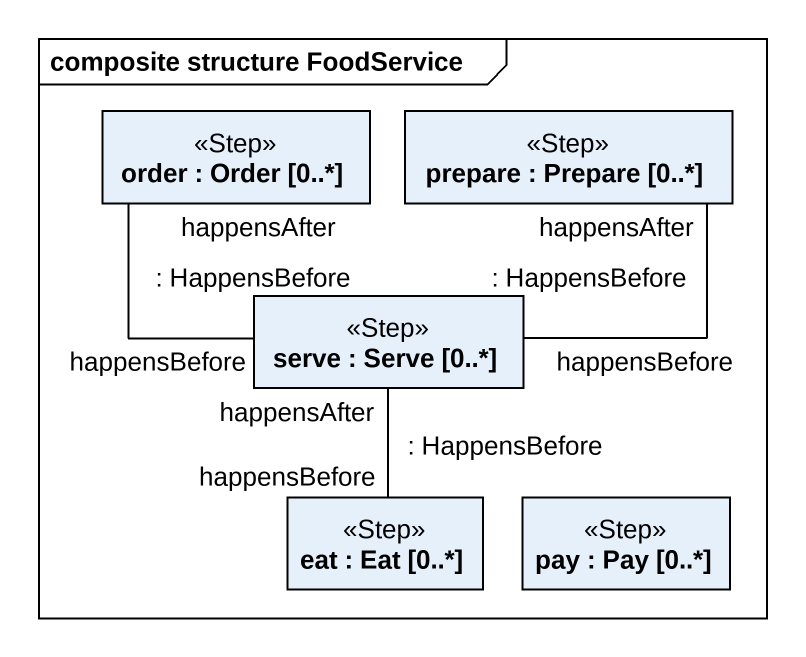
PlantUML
@startuml
mainframe composite structure FoodService
rectangle "order : Order [0..*]" as order <<Step>>
rectangle "prepare : Prepare [0..*]" as prepare <<Step>>
rectangle "serve : Serve [0..*]" as serve <<Step>>
rectangle "eat : Eat [0..*]" as eat <<Step>>
rectangle "pay : Pay [0..*]" as pay <<Step>>
order "happensAfter" -- "happensBefore" serve : : HappensBefore
prepare "happensAfter" -- "happensBefore" serve : : HappensBefore
serve "happensAfter" -- "happensBefore" eat : : HappensBefore
@enduml
